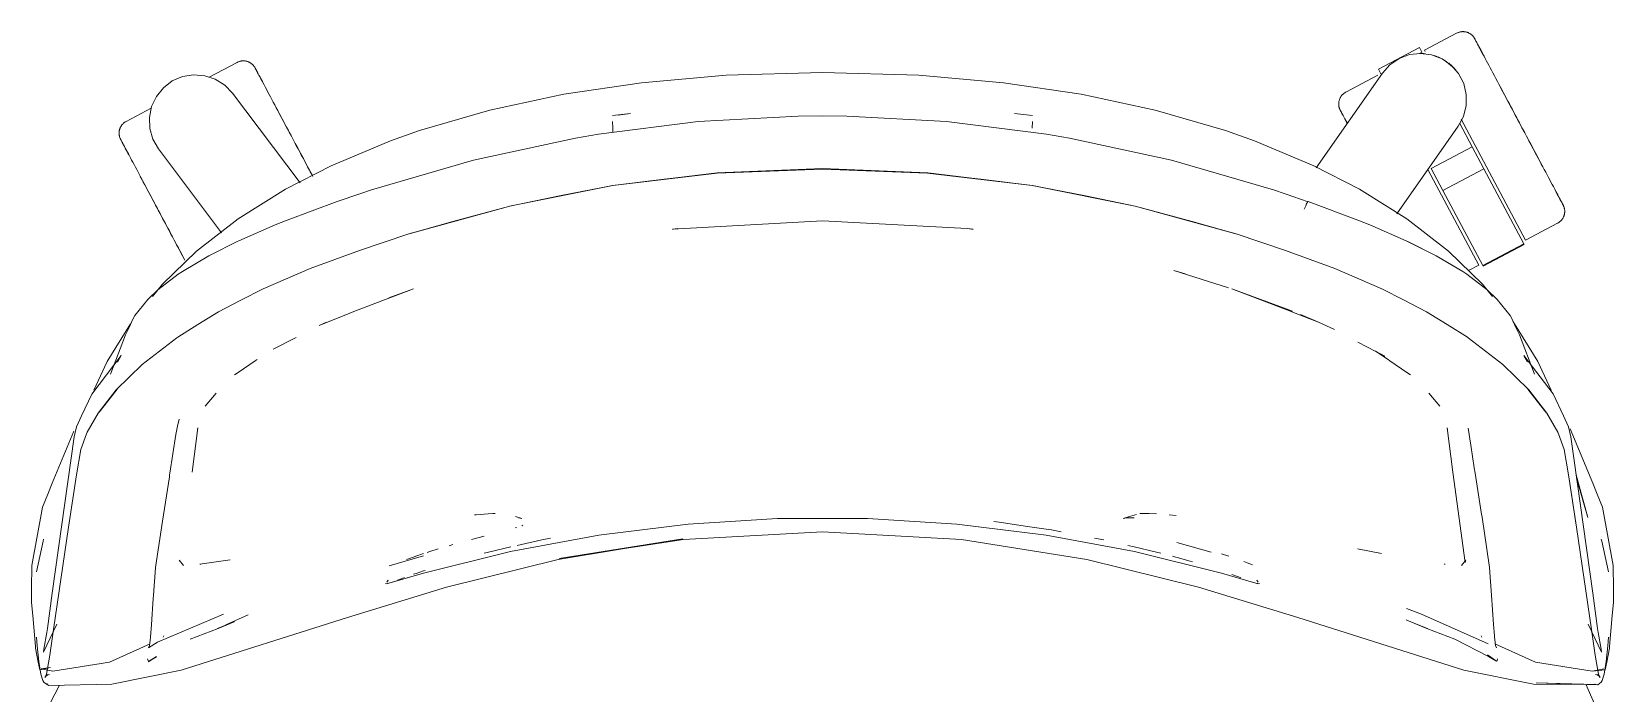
# Model space of a CAD drawing. Header units: millimetres. Extents: x 79795 to 317870, y -36033 to 97293.
# Drawn here: x 163450.9 to 163928.7, y 18156.9 to 18356.8 of the extents above; entities that cross this region are included whole.
import ezdxf

# ---------------------------------------------------------------- set-up
doc = ezdxf.new("R2010")
doc.units = ezdxf.units.MM
doc.header["$MEASUREMENT"] = 0
doc.layers.add('G-IMPT', color=8, linetype='CONTINUOUS', lineweight=9)
doc.layers.add('I-FURN', color=8, linetype='CONTINUOUS', lineweight=9)

msp = doc.modelspace()

# ---------------------------------------------------------------- linework, layer by layer
at = {"layer": 'G-IMPT'}
for p, q in [((163635.09, 18341.41), (163611.67, 18337.92)), ((163660.66, 18343.67), (163635.09, 18341.41)), ((163689.8, 18344.52), (163660.66, 18343.67)), ((163718.94, 18343.67), (163689.8, 18344.52)), ((163744.51, 18341.41), (163718.94, 18343.67)), ((163767.93, 18337.92), (163744.51, 18341.41)), ((163589.3, 18333.1), (163611.67, 18337.92)), ((163790.29, 18333.1), (163767.93, 18337.92)), ((163568.06, 18326.93), (163589.3, 18333.1)), ((163626.38, 18331.5), (163631.8, 18332.16)), ((163628.03, 18331.59), (163631.8, 18332.16)), ((163682.49, 18331.28), (163689.8, 18331.38)), ((163697.11, 18331.28), (163689.8, 18331.38)), ((163753.21, 18331.5), (163747.8, 18332.16)), ((163811.54, 18326.93), (163790.29, 18333.1)), ((163559.33, 18323.85), (163568.06, 18326.93)), ((163652.28, 18329.67), (163622.11, 18325.86)), ((163626.35, 18329.74), (163626.43, 18327.65)), ((163626.35, 18329.74), (163626.35, 18329.63)), ((163626.47, 18326.41), (163626.43, 18327.65)), ((163682.49, 18331.28), (163652.28, 18329.67)), ((163697.11, 18331.28), (163727.31, 18329.67)), ((163727.31, 18329.67), (163757.48, 18325.86)), ((163753.17, 18327.65), (163753.24, 18329.74)), ((163753.24, 18329.74), (163753.24, 18329.63)), ((163811.54, 18326.93), (163820.27, 18323.85)), ((163559.33, 18323.85), (163541.35, 18316.34)), ((163615.19, 18324.67), (163584.4, 18318.01)), ((163622.11, 18325.86), (163615.19, 18324.67)), ((163757.48, 18325.86), (163764.4, 18324.67)), ((163795.19, 18318.01), (163764.4, 18324.67)), ((163820.27, 18323.85), (163838.24, 18316.34)), ((163553.57, 18309.06), (163584.4, 18318.01)), ((163795.19, 18318.01), (163826.02, 18309.06)), ((163541.35, 18316.34), (163527.58, 18309.25)), ((163657.98, 18314.15), (163626.39, 18310.32)), ((163658.02, 18314.11), (163626.47, 18310.32)), ((163641.94, 18312.27), (163626.47, 18310.32)), ((163641.94, 18312.27), (163658.02, 18314.11)), ((163689.8, 18315.48), (163657.98, 18314.15)), ((163658.02, 18314.11), (163689.8, 18315.25)), ((163658.02, 18314.11), (163672.91, 18314.78)), ((163672.91, 18314.78), (163689.8, 18315.25)), ((163721.61, 18314.15), (163689.8, 18315.48)), ((163706.68, 18314.78), (163689.8, 18315.25)), ((163721.57, 18314.11), (163689.8, 18315.25)), ((163706.68, 18314.78), (163721.57, 18314.11)), ((163721.57, 18314.11), (163753.13, 18310.32)), ((163721.57, 18314.11), (163737.65, 18312.27)), ((163721.61, 18314.15), (163753.21, 18310.32)), ((163753.13, 18310.32), (163737.65, 18312.27)), ((163852.02, 18309.25), (163838.24, 18316.34)), ((163527.58, 18309.25), (163513.28, 18300.27)), ((163543.15, 18305.53), (163549.97, 18307.87)), ((163553.57, 18309.06), (163549.97, 18307.87)), ((163626.47, 18310.32), (163595.22, 18304.11)), ((163595.22, 18304.11), (163626.39, 18310.32)), ((163626.47, 18310.32), (163610.36, 18307.22)), ((163784.26, 18304.15), (163753.13, 18310.32)), ((163753.13, 18310.32), (163769.23, 18307.22)), ((163784.26, 18304.15), (163753.21, 18310.32)), ((163826.02, 18309.06), (163829.63, 18307.87)), ((163836.56, 18305.46), (163829.63, 18307.87)), ((163866.31, 18300.27), (163852.02, 18309.25)), ((163543.15, 18305.53), (163528.07, 18299.93)), ((163595.34, 18304.15), (163564.84, 18295.76)), ((163595.34, 18304.15), (163564.93, 18295.72)), ((163578.09, 18299.49), (163595.34, 18304.15)), ((163595.34, 18304.15), (163610.36, 18307.22)), ((163784.26, 18304.15), (163769.23, 18307.22)), ((163801.5, 18299.49), (163784.26, 18304.15)), ((163784.26, 18304.15), (163814.75, 18295.76)), ((163784.26, 18304.15), (163814.67, 18295.72)), ((163835.78, 18304.23), (163835.35, 18303.18)), ((163835.35, 18303.18), (163835.58, 18303.77)), ((163835.78, 18304.23), (163835.58, 18303.77)), ((163835.78, 18304.23), (163836.16, 18305.06)), ((163835.78, 18304.23), (163836.05, 18304.88)), ((163836.05, 18304.88), (163836.16, 18305.06)), ((163836.43, 18305.46), (163836.16, 18305.06)), ((163836.16, 18305.06), (163836.38, 18305.45)), ((163836.43, 18305.46), (163836.38, 18305.45)), ((163836.56, 18305.5), (163836.43, 18305.46)), ((163836.43, 18305.46), (163836.56, 18305.46)), ((163851.52, 18299.93), (163836.56, 18305.5)), ((163513.28, 18300.27), (163500.68, 18290.47)), ((163513.44, 18293.68), (163524.39, 18298.45)), ((163524.39, 18298.45), (163528.07, 18299.93)), ((163578.09, 18299.49), (163564.93, 18295.72)), ((163689.8, 18299.65), (163644.46, 18297.15)), ((163689.8, 18299.71), (163733.53, 18297.38)), ((163689.8, 18299.65), (163733.53, 18297.38)), ((163801.5, 18299.49), (163814.67, 18295.72)), ((163855.2, 18298.45), (163851.52, 18299.93)), ((163866.16, 18293.68), (163855.2, 18298.45)), ((163866.31, 18300.27), (163878.92, 18290.47)), ((163504.98, 18289.45), (163512.99, 18293.46)), ((163513.44, 18293.68), (163512.99, 18293.46)), ((163549.93, 18290.76), (163564.84, 18295.76)), ((163644.46, 18297.15), (163646.07, 18297.38)), ((163644.52, 18297.1), (163644.77, 18297.15)), ((163646.07, 18297.38), (163644.77, 18297.15)), ((163733.53, 18297.38), (163735.3, 18297.12)), ((163733.53, 18297.38), (163734.83, 18297.15)), ((163735.08, 18297.1), (163734.83, 18297.15)), ((163814.75, 18295.76), (163829.67, 18290.76)), ((163866.6, 18293.46), (163866.16, 18293.68)), ((163866.16, 18293.68), (163875.21, 18289.15)), ((163866.16, 18293.68), (163874.61, 18289.45)), ((163866.6, 18293.46), (163875.21, 18289.15)), ((163490.39, 18280.51), (163500.68, 18290.47)), ((163504.38, 18289.15), (163496.39, 18284.42)), ((163504.98, 18289.45), (163504.38, 18289.15)), ((163549.93, 18290.76), (163535.05, 18285.3)), ((163844.55, 18285.3), (163829.67, 18290.76)), ((163875.21, 18289.15), (163874.61, 18289.45)), ((163875.21, 18289.15), (163883.21, 18284.42)), ((163889.21, 18280.51), (163878.92, 18290.47)), ((163495.1, 18283.55), (163496.39, 18284.42)), ((163535.05, 18285.3), (163520.82, 18279.12)), ((163795.94, 18284.7), (163799.38, 18283.62)), ((163795.94, 18284.7), (163812.43, 18279.44)), ((163844.55, 18285.3), (163858.78, 18279.12)), ((163884.5, 18283.55), (163883.21, 18284.42)), ((163485.94, 18275.94), (163488.97, 18278.84)), ((163490.39, 18280.51), (163487.39, 18276.83)), ((163488.97, 18278.84), (163495.1, 18283.55)), ((163514.09, 18275.73), (163520.82, 18279.12)), ((163566.18, 18279.17), (163548.73, 18272.45)), ((163566.18, 18279.17), (163558.75, 18276.44)), ((163813.42, 18279.17), (163831.82, 18272.35)), ((163813.42, 18279.17), (163830.86, 18272.45)), ((163865.5, 18275.73), (163858.78, 18279.12)), ((163890.63, 18278.84), (163884.5, 18283.55)), ((163892.21, 18276.83), (163889.21, 18280.51)), ((163890.63, 18278.84), (163893.65, 18275.94)), ((163482.08, 18271.08), (163485.94, 18275.94)), ((163514.09, 18275.73), (163507.3, 18272.16)), ((163865.5, 18275.73), (163872.29, 18272.16)), ((163897.52, 18271.08), (163893.65, 18275.94)), ((163481.46, 18269.94), (163480.29, 18267.5)), ((163482.08, 18271.08), (163481.46, 18269.94)), ((163501.07, 18268.4), (163507.3, 18272.16)), ((163547.01, 18271.79), (163537.68, 18268.07)), ((163548.73, 18272.45), (163547.01, 18271.79)), ((163830.86, 18272.45), (163832.59, 18271.79)), ((163839.67, 18269.07), (163832.59, 18271.79)), ((163839.67, 18269.07), (163834.23, 18271.37)), ((163878.52, 18268.4), (163872.29, 18272.16)), ((163898.13, 18269.94), (163897.52, 18271.08)), ((163898.13, 18269.94), (163899.31, 18267.5)), ((163898.82, 18268.59), (163898.32, 18269.35)), ((163473.65, 18257.14), (163480.77, 18268.59)), ((163474.71, 18253.37), (163479.22, 18265.28)), ((163480.29, 18267.5), (163479.22, 18265.28)), ((163494.98, 18264.51), (163494.72, 18264.34)), ((163501.07, 18268.4), (163494.98, 18264.51)), ((163537.68, 18268.07), (163539.92, 18269.07)), ((163844.52, 18266.87), (163839.67, 18269.07)), ((163878.52, 18268.4), (163884.62, 18264.51)), ((163884.88, 18264.34), (163884.62, 18264.51)), ((163898.82, 18268.59), (163905.95, 18257.14)), ((163899.31, 18267.5), (163900.38, 18265.28)), ((163904.89, 18253.37), (163900.38, 18265.28)), ((163484.28, 18256.32), (163494.72, 18264.34)), ((163523.84, 18260.89), (163530.82, 18264.44)), ((163851.56, 18263), (163859.67, 18258.81)), ((163856.89, 18260.31), (163860.65, 18257.76)), ((163856.89, 18260.31), (163859.67, 18258.81)), ((163895.31, 18256.32), (163884.88, 18264.34)), ((163477.94, 18259.03), (163469, 18247.32)), ((163469.67, 18248.51), (163473.65, 18257.14)), ((163484.28, 18256.32), (163476.38, 18248.59)), ((163477.94, 18259.03), (163476.78, 18256.99)), ((163513.24, 18253.87), (163518.37, 18257.36)), ((163518.37, 18257.36), (163518.95, 18257.76)), ((163860.65, 18257.76), (163861.23, 18257.36)), ((163861.23, 18257.36), (163866.36, 18253.87)), ((163903.21, 18248.59), (163895.31, 18256.32)), ((163901.66, 18259.03), (163910.57, 18247.37)), ((163901.66, 18259.03), (163902.77, 18257.08)), ((163905.95, 18257.14), (163909.93, 18248.51)), ((163513.24, 18253.87), (163512.13, 18253.12)), ((163866.36, 18253.87), (163867.46, 18253.12)), ((163465.96, 18240.8), (163469, 18247.32)), ((163470.96, 18241.62), (163476.38, 18248.59)), ((163476.69, 18248.8), (163471.29, 18241.85)), ((163476.69, 18248.8), (163473.88, 18245.22)), ((163506.6, 18247.59), (163503.27, 18243.69)), ((163872.99, 18247.59), (163876.33, 18243.69)), ((163908.31, 18241.85), (163902.91, 18248.8)), ((163902.91, 18248.8), (163905.72, 18245.22)), ((163903.21, 18248.59), (163908.63, 18241.62)), ((163910.57, 18247.37), (163913.64, 18240.8)), ((163465.96, 18240.8), (163464.39, 18237.43)), ((163470.96, 18241.62), (163467.68, 18235.79)), ((163471.29, 18241.85), (163473.88, 18245.22)), ((163908.31, 18241.85), (163905.72, 18245.22)), ((163908.63, 18241.62), (163911.92, 18235.79)), ((163913.64, 18240.8), (163915.2, 18237.43)), ((163463.59, 18236.1), (163457.11, 18220.43)), ((163463.75, 18234.44), (163464.39, 18237.43)), ((163467.68, 18235.79), (163467.46, 18235.37)), ((163494.94, 18237.62), (163494.52, 18235.63)), ((163495.4, 18239.78), (163494.94, 18237.62)), ((163499.32, 18223.74), (163501.1, 18237.1)), ((163501.1, 18237.1), (163500.96, 18236.63)), ((163880.27, 18223.74), (163878.49, 18237.1)), ((163878.49, 18237.1), (163878.64, 18236.63)), ((163885.63, 18231.93), (163884.88, 18237)), ((163912.13, 18235.37), (163911.92, 18235.79)), ((163915.85, 18234.44), (163915.2, 18237.43)), ((163915.69, 18236.88), (163922.49, 18220.43)), ((163457.07, 18187.23), (163463.75, 18234.44)), ((163465.71, 18230.57), (163467.46, 18235.37)), ((163492.64, 18223.44), (163494.45, 18235.17)), ((163494.45, 18235.17), (163494.52, 18235.63)), ((163885.63, 18231.93), (163886.69, 18225.09)), ((163912.13, 18235.37), (163913.89, 18230.57)), ((163922.52, 18187.23), (163915.85, 18234.44)), ((163465.71, 18230.57), (163464.41, 18222.9)), ((163913.89, 18230.57), (163915.19, 18222.9)), ((163462.02, 18207.14), (163464.41, 18222.9)), ((163490.36, 18208.97), (163492.47, 18222.32)), ((163492.47, 18222.32), (163492.55, 18222.83)), ((163492.64, 18223.44), (163492.55, 18222.83)), ((163880.27, 18223.74), (163884.01, 18196.41)), ((163886.69, 18225.09), (163886.95, 18223.43)), ((163888.82, 18211.66), (163886.95, 18223.43)), ((163917.48, 18207.74), (163915.19, 18222.9)), ((163917.48, 18207.74), (163915.25, 18222.33)), ((163917.58, 18207.14), (163915.25, 18222.33)), ((163920.98, 18210.02), (163917.47, 18222.97)), ((163920.98, 18210.02), (163917.62, 18221.91)), ((163454.13, 18213.2), (163455.72, 18217.06)), ((163457.11, 18220.43), (163455.72, 18217.06)), ((163922.49, 18220.43), (163923.88, 18217.06)), ((163925.47, 18213.2), (163923.88, 18217.06)), ((163450.89, 18195.51), (163454.13, 18213.2)), ((163928.71, 18195.51), (163925.47, 18213.2)), ((163457.46, 18176.26), (163462.02, 18207.14)), ((163490.36, 18208.97), (163488.32, 18194.9)), ((163585.12, 18210.87), (163584.63, 18210.83)), ((163588.82, 18211.14), (163585.12, 18210.87)), ((163588.82, 18211.14), (163590.19, 18211.24)), ((163590.89, 18211.25), (163590.19, 18211.24)), ((163598.99, 18209.71), (163597.04, 18210.4)), ((163598.99, 18209.71), (163597.94, 18209.93)), ((163599.22, 18207.75), (163598.99, 18207.56)), ((163622.25, 18204.76), (163649.17, 18208.05)), ((163676.24, 18209.71), (163649.17, 18208.05)), ((163703.36, 18209.71), (163676.24, 18209.71)), ((163703.36, 18209.71), (163730.43, 18208.05)), ((163757.35, 18204.76), (163730.43, 18208.05)), ((163743.2, 18208.67), (163741.54, 18208.86)), ((163751.72, 18207.38), (163743.2, 18208.67)), ((163751.72, 18207.38), (163757.34, 18206.53)), ((163780.61, 18209.71), (163782.56, 18210.4)), ((163781.66, 18209.93), (163780.61, 18209.71)), ((163781.66, 18209.93), (163783.96, 18209.96)), ((163782.56, 18210.4), (163784.71, 18211)), ((163783.82, 18209.97), (163783.96, 18209.96)), ((163785.67, 18211.25), (163790.72, 18211.16)), ((163785.67, 18211.25), (163788.45, 18211.24)), ((163790.72, 18211.16), (163788.45, 18211.24)), ((163794.52, 18210.85), (163796.61, 18210.63)), ((163889.06, 18210.11), (163888.82, 18211.66)), ((163891.27, 18194.9), (163889.06, 18210.11)), ((163917.58, 18207.14), (163922.13, 18176.26)), ((163452.3, 18193.64), (163454.34, 18202.95)), ((163454.34, 18202.95), (163454.49, 18203.52)), ((163583.76, 18203.45), (163587.62, 18204.44)), ((163583.76, 18203.45), (163585.29, 18203.84)), ((163595.58, 18199.82), (163622.25, 18204.76)), ((163597.39, 18207.04), (163596.97, 18206.91)), ((163604.99, 18203.3), (163597.57, 18201.6)), ((163607.62, 18203.78), (163604.99, 18203.3)), ((163609.9, 18197.36), (163647.64, 18203.62)), ((163647.64, 18203.62), (163610.27, 18197.62)), ((163647.81, 18203.36), (163610.27, 18197.62)), ((163647.81, 18203.36), (163689.8, 18205.72)), ((163731.78, 18203.36), (163689.8, 18205.72)), ((163769.7, 18197.36), (163731.78, 18203.36)), ((163757.34, 18206.53), (163758.97, 18206.28)), ((163784.02, 18199.82), (163757.35, 18204.76)), ((163761.88, 18205.73), (163758.97, 18206.28)), ((163771.98, 18203.8), (163774.79, 18203.26)), ((163807.23, 18199.56), (163796.84, 18202.47)), ((163925.25, 18202.95), (163925.1, 18203.52)), ((163927.3, 18193.64), (163925.25, 18202.95)), ((163569.27, 18198.47), (163558.84, 18195.44)), ((163564.09, 18197.35), (163566.25, 18198.11)), ((163566.97, 18198.36), (163566.25, 18198.11)), ((163566.97, 18198.36), (163569.27, 18199.13)), ((163595.58, 18199.82), (163569.26, 18193.28)), ((163570.4, 18199.51), (163571.18, 18199.76)), ((163571.18, 18199.76), (163573.68, 18200.55)), ((163576.97, 18201.54), (163578.09, 18201.87)), ((163588.84, 18199.59), (163587.56, 18199.25)), ((163595.6, 18201.14), (163588.84, 18199.59)), ((163782.03, 18201.6), (163784, 18201.15)), ((163790.75, 18199.59), (163784, 18201.15)), ((163784.02, 18199.82), (163810.34, 18193.28)), ((163790.75, 18199.59), (163792.05, 18199.26)), ((163795.77, 18198.29), (163795.59, 18198.34)), ((163796.91, 18197.97), (163795.77, 18198.29)), ((163796.91, 18197.97), (163800.91, 18196.86)), ((163810.32, 18199.12), (163812.54, 18198.39)), ((163851.47, 18200.59), (163858.72, 18199.17)), ((163450.89, 18195.51), (163450.86, 18188.54)), ((163488.31, 18194.82), (163487.7, 18186.57)), ((163488.31, 18194.82), (163488.32, 18194.9)), ((163496.7, 18195.55), (163495.42, 18197.19)), ((163501.65, 18195.91), (163510.81, 18197.31)), ((163501.65, 18195.91), (163502, 18195.95)), ((163569.26, 18193.28), (163558.04, 18190.01)), ((163569.26, 18193.28), (163558.44, 18190.16)), ((163569.26, 18193.28), (163558.73, 18190.22)), ((163566.24, 18192.88), (163567.04, 18193.17)), ((163569.26, 18193.91), (163567.04, 18193.17)), ((163569.26, 18193.91), (163569.72, 18194.06)), ((163576.21, 18189.05), (163609.9, 18197.36)), ((163769.7, 18197.36), (163803.38, 18189.05)), ((163800.91, 18196.86), (163801.6, 18196.65)), ((163810.34, 18193.28), (163820.76, 18190.2)), ((163815.53, 18192.12), (163813.43, 18192.86)), ((163818.09, 18196.4), (163817.08, 18196.78)), ((163818.09, 18196.4), (163819.75, 18195.79)), ((163877.94, 18195.91), (163877.6, 18195.95)), ((163882.89, 18195.55), (163884.14, 18197.12)), ((163884.01, 18196.41), (163884.06, 18196.67)), ((163884.1, 18196.91), (163884.06, 18196.67)), ((163891.27, 18194.9), (163891.28, 18194.82)), ((163891.28, 18194.82), (163891.9, 18186.57)), ((163928.71, 18195.51), (163928.73, 18188.54)), ((163450.86, 18188.54), (163450.86, 18184.37)), ((163576.21, 18189.05), (163546.24, 18179.87)), ((163558.04, 18190.01), (163557.8, 18190.14)), ((163558.58, 18191.1), (163558.19, 18190.49)), ((163558.58, 18191.1), (163558.43, 18190.89)), ((163558.73, 18190.22), (163558.44, 18190.16)), ((163562.51, 18191.55), (163561.44, 18191.15)), ((163563.48, 18191.9), (163562.51, 18191.55)), ((163833.36, 18179.87), (163803.38, 18189.05)), ((163815.53, 18192.12), (163816.19, 18191.87)), ((163821.03, 18190.14), (163820.76, 18190.2)), ((163821.02, 18191.1), (163821.16, 18190.89)), ((163821.02, 18191.1), (163821.4, 18190.49)), ((163821.33, 18190.06), (163821.03, 18190.14)), ((163821.56, 18190.01), (163821.33, 18190.06)), ((163821.79, 18190.09), (163821.56, 18190.01)), ((163928.74, 18184.37), (163928.73, 18188.54)), ((163451.2, 18180.41), (163450.86, 18184.37)), ((163457.07, 18187.23), (163455.63, 18176.56)), ((163487.62, 18185.59), (163487.06, 18177.73)), ((163487.7, 18186.57), (163487.62, 18185.59)), ((163892.54, 18177.73), (163891.9, 18186.57)), ((163922.52, 18187.23), (163923.96, 18176.56)), ((163928.39, 18180.41), (163928.74, 18184.37)), ((163452.01, 18171.09), (163451.2, 18180.41)), ((163488.84, 18172.42), (163508.82, 18180.85)), ((163546.24, 18179.87), (163496, 18163.88)), ((163506.98, 18176.55), (163512.1, 18178.58)), ((163512.08, 18178.57), (163506.98, 18176.55)), ((163507.18, 18176.56), (163512.08, 18178.57)), ((163509.56, 18177.58), (163516.27, 18180.62)), ((163833.36, 18179.87), (163883.6, 18163.88)), ((163867.51, 18178.57), (163866.1, 18179.13)), ((163866.19, 18182.6), (163870.78, 18180.85)), ((163872.41, 18176.56), (163867.51, 18178.57)), ((163867.51, 18178.57), (163872.62, 18176.55)), ((163870.78, 18180.85), (163890.93, 18171.93)), ((163928.39, 18180.41), (163927.59, 18171.09)), ((163452.52, 18171.26), (163452.31, 18173.85)), ((163454.44, 18169.38), (163458.43, 18177.78)), ((163455.42, 18175.27), (163454.58, 18170.24)), ((163455.42, 18175.27), (163455.63, 18176.56)), ((163456.35, 18168.41), (163457.46, 18176.26)), ((163486.76, 18173.77), (163486.46, 18171.39)), ((163486.76, 18173.77), (163486.77, 18173.85)), ((163487.06, 18177.73), (163486.77, 18173.85)), ((163490.56, 18173.87), (163490.83, 18174.31)), ((163507.18, 18176.56), (163498.71, 18173.3)), ((163872.62, 18176.55), (163869.08, 18177.95)), ((163880.88, 18173.3), (163872.41, 18176.56)), ((163888.77, 18174.31), (163889.04, 18173.87)), ((163892.54, 18177.73), (163892.79, 18174.32)), ((163892.83, 18173.95), (163892.79, 18174.32)), ((163892.83, 18173.95), (163893.11, 18171.49)), ((163921.15, 18177.81), (163925.15, 18169.38)), ((163922.13, 18176.26), (163923.25, 18168.41)), ((163924.18, 18175.27), (163923.96, 18176.56)), ((163925.01, 18170.24), (163924.18, 18175.27)), ((163927.07, 18171.26), (163927.28, 18173.85)), ((163452.01, 18171.09), (163452.05, 18170.62)), ((163452.05, 18170.62), (163452.86, 18166.37)), ((163453.04, 18166.57), (163452.52, 18171.26)), ((163454.44, 18169.38), (163454.58, 18170.24)), ((163474.34, 18166.31), (163486.69, 18171.92)), ((163486.17, 18170.66), (163488.84, 18172.42)), ((163486.46, 18171.38), (163486.17, 18170.66)), ((163486.46, 18171.38), (163486.46, 18171.39)), ((163880.88, 18173.3), (163890.99, 18168.02)), ((163905.26, 18166.31), (163892.96, 18171.9)), ((163893.11, 18171.49), (163893.14, 18171.42)), ((163893.41, 18170.65), (163893.14, 18171.42)), ((163925.15, 18169.38), (163925.01, 18170.24)), ((163927.07, 18171.26), (163926.55, 18166.57)), ((163926.74, 18166.37), (163927.55, 18170.62)), ((163927.59, 18171.09), (163927.55, 18170.62)), ((163452.86, 18166.37), (163453.3, 18164.04)), ((163453.12, 18165.96), (163453.04, 18166.57)), ((163453.12, 18165.96), (163453.65, 18162.68)), ((163456.58, 18164.77), (163453.3, 18164.04)), ((163456.58, 18164.77), (163453.71, 18164.28)), ((163453.71, 18164.28), (163457.29, 18163.59)), ((163455.24, 18162.14), (163456.35, 18168.41)), ((163474.34, 18166.31), (163457.29, 18163.59)), ((163485.87, 18167.39), (163486.15, 18166.51)), ((163488.63, 18168.04), (163486.15, 18166.51)), ((163486.15, 18166.51), (163488.62, 18168)), ((163486.17, 18166.45), (163486.15, 18166.51)), ((163486.17, 18166.45), (163488.63, 18168.04)), ((163893.45, 18166.67), (163890.74, 18168.51)), ((163893.45, 18166.67), (163890.99, 18168.02)), ((163893.45, 18166.67), (163893.28, 18166.64)), ((163893.58, 18166.7), (163893.45, 18166.67)), ((163893.72, 18167.39), (163893.58, 18166.7)), ((163905.26, 18166.31), (163922.3, 18163.59)), ((163925.88, 18164.28), (163922.3, 18163.59)), ((163925.88, 18164.28), (163922.34, 18163.66)), ((163924.35, 18162.14), (163923.25, 18168.41)), ((163926.48, 18165.96), (163925.94, 18162.68)), ((163926.74, 18166.37), (163926.29, 18164.04)), ((163926.48, 18165.96), (163926.55, 18166.57)), ((163454.2, 18160.81), (163453.65, 18162.68)), ((163454.2, 18160.81), (163454.52, 18160.28)), ((163454.52, 18160.28), (163455.02, 18159.9)), ((163455.41, 18162.76), (163454.85, 18161.67)), ((163455.25, 18162.17), (163454.85, 18161.67)), ((163456.06, 18159.3), (163455.02, 18159.9)), ((163455.64, 18159.77), (163455.02, 18159.9)), ((163455.02, 18159.9), (163455.09, 18159.88)), ((163455.64, 18159.77), (163455.09, 18159.88)), ((163459.24, 18159.36), (163455.1, 18151.46)), ((163455.41, 18162.76), (163455.24, 18162.14)), ((163455.25, 18162.17), (163455.79, 18162.49)), ((163456.29, 18162.57), (163455.79, 18162.49)), ((163475.04, 18159.68), (163456.06, 18159.3)), ((163475.04, 18159.68), (163496, 18163.88)), ((163883.6, 18163.88), (163904.56, 18159.68)), ((163904.56, 18159.68), (163923.42, 18159.64)), ((163905.44, 18160.12), (163923.89, 18159.54)), ((163905.44, 18160.12), (163923.42, 18159.64)), ((163924.02, 18151.48), (163920.45, 18159.65)), ((163922.34, 18163.66), (163926.29, 18164.04)), ((163924, 18159.51), (163923.14, 18159.7)), ((163923.14, 18159.7), (163923.25, 18159.67)), ((163923.42, 18159.64), (163923.25, 18159.67)), ((163923.81, 18162.49), (163923.31, 18162.57)), ((163923.89, 18159.54), (163923.42, 18159.64)), ((163923.81, 18162.49), (163924.35, 18162.17)), ((163924, 18159.51), (163924.58, 18159.9)), ((163924.19, 18162.76), (163924.74, 18161.67)), ((163924.19, 18162.76), (163924.35, 18162.14)), ((163924.35, 18162.17), (163924.74, 18161.67)), ((163925.07, 18160.28), (163924.58, 18159.9)), ((163925.07, 18160.28), (163925.39, 18160.81)), ((163925.94, 18162.68), (163925.39, 18160.81))]:
    msp.add_line(p, q, dxfattribs=at)
at = {"layer": 'I-FURN'}
for p, q in [((163881.39, 18356.37), (163871.7, 18351.22)), ((163881.39, 18356.37), (163881.53, 18356.45)), ((163881.53, 18356.45), (163881.68, 18356.51)), ((163881.68, 18356.51), (163881.83, 18356.57)), ((163881.83, 18356.57), (163881.98, 18356.63)), ((163881.98, 18356.63), (163882.13, 18356.68)), ((163882.13, 18356.68), (163882.29, 18356.72)), ((163882.29, 18356.72), (163882.45, 18356.76)), ((163882.45, 18356.76), (163882.6, 18356.79)), ((163882.6, 18356.79), (163882.76, 18356.81)), ((163882.76, 18356.81), (163882.92, 18356.83)), ((163882.92, 18356.83), (163883.09, 18356.84)), ((163883.09, 18356.84), (163883.25, 18356.84)), ((163883.25, 18356.84), (163883.41, 18356.84)), ((163883.41, 18356.84), (163883.57, 18356.83)), ((163883.57, 18356.83), (163883.73, 18356.82)), ((163883.73, 18356.82), (163883.89, 18356.8)), ((163883.89, 18356.8), (163884.05, 18356.77)), ((163884.05, 18356.77), (163884.21, 18356.74)), ((163884.21, 18356.74), (163884.36, 18356.7)), ((163884.36, 18356.7), (163884.52, 18356.65)), ((163884.52, 18356.65), (163884.67, 18356.6)), ((163884.67, 18356.6), (163884.82, 18356.54)), ((163884.82, 18356.54), (163884.97, 18356.48)), ((163884.97, 18356.48), (163885.11, 18356.41)), ((163885.11, 18356.41), (163885.25, 18356.33)), ((163885.25, 18356.33), (163885.39, 18356.25)), ((163885.39, 18356.25), (163885.53, 18356.16)), ((163885.53, 18356.16), (163885.66, 18356.07)), ((163885.66, 18356.07), (163885.79, 18355.97)), ((163885.79, 18355.97), (163885.91, 18355.87)), ((163885.91, 18355.87), (163886.03, 18355.76)), ((163886.03, 18355.76), (163886.15, 18355.65)), ((163886.15, 18355.65), (163886.26, 18355.53)), ((163886.26, 18355.53), (163886.37, 18355.41)), ((163886.37, 18355.41), (163886.47, 18355.28)), ((163886.47, 18355.28), (163886.56, 18355.15)), ((163870.14, 18352.03), (163857.78, 18345.46)), ((163870.13, 18350.24), (163870.88, 18350.64)), ((163870.14, 18352.03), (163870.88, 18350.64)), ((163870.88, 18350.64), (163870.84, 18350.73)), ((163871.9, 18350.85), (163871.7, 18351.22)), ((163886.56, 18355.15), (163886.65, 18355.02)), ((163886.65, 18355.02), (163886.74, 18354.88)), ((163886.74, 18354.88), (163886.82, 18354.74)), ((163886.82, 18354.74), (163886.84, 18354.71)), ((163886.84, 18354.71), (163886.85, 18354.69)), ((163886.84, 18354.7), (163886.84, 18354.71)), ((163886.87, 18354.66), (163886.84, 18354.7)), ((163886.85, 18354.69), (163886.88, 18354.63)), ((163886.91, 18354.58), (163886.87, 18354.66)), ((163886.88, 18354.63), (163886.94, 18354.53)), ((163886.97, 18354.45), (163886.91, 18354.58)), ((163886.94, 18354.53), (163887.01, 18354.39)), ((163887.06, 18354.29), (163886.97, 18354.45)), ((163887.01, 18354.39), (163887.11, 18354.21)), ((163887.17, 18354.09), (163887.06, 18354.29)), ((163887.11, 18354.21), (163887.22, 18353.99)), ((163887.29, 18353.85), (163887.17, 18354.09)), ((163887.22, 18353.99), (163887.36, 18353.73)), ((163887.44, 18353.57), (163887.29, 18353.85)), ((163887.36, 18353.73), (163887.52, 18353.43)), ((163887.61, 18353.25), (163887.44, 18353.57)), ((163887.52, 18353.43), (163887.7, 18353.1)), ((163887.8, 18352.9), (163887.61, 18353.25)), ((163887.7, 18353.1), (163887.9, 18352.72)), ((163888.01, 18352.51), (163887.8, 18352.9)), ((163887.9, 18352.72), (163888.11, 18352.31)), ((163888.24, 18352.08), (163888.01, 18352.51)), ((163888.11, 18352.31), (163888.35, 18351.87)), ((163888.49, 18351.61), (163888.24, 18352.08)), ((163888.35, 18351.87), (163888.61, 18351.38)), ((163888.75, 18351.11), (163888.49, 18351.61)), ((163888.61, 18351.38), (163888.88, 18350.87)), ((163889.04, 18350.57), (163888.75, 18351.11)), ((163888.88, 18350.87), (163889.17, 18350.32)), ((163889.34, 18350), (163889.04, 18350.57)), ((163512.92, 18347.55), (163504.51, 18343.08)), ((163512.92, 18347.55), (163513.06, 18347.63)), ((163513.06, 18347.63), (163513.21, 18347.69)), ((163513.21, 18347.69), (163513.36, 18347.75)), ((163513.36, 18347.75), (163513.51, 18347.81)), ((163513.51, 18347.81), (163513.66, 18347.86)), ((163513.66, 18347.86), (163513.82, 18347.9)), ((163513.82, 18347.9), (163513.97, 18347.94)), ((163513.97, 18347.94), (163514.13, 18347.97)), ((163514.13, 18347.97), (163514.29, 18347.99)), ((163514.29, 18347.99), (163514.45, 18348.01)), ((163514.45, 18348.01), (163514.61, 18348.02)), ((163514.61, 18348.02), (163514.77, 18348.02)), ((163514.77, 18348.02), (163514.94, 18348.02)), ((163514.94, 18348.02), (163515.1, 18348.01)), ((163515.1, 18348.01), (163515.26, 18348)), ((163515.26, 18348), (163515.42, 18347.98)), ((163515.42, 18347.98), (163515.58, 18347.95)), ((163515.58, 18347.95), (163515.73, 18347.92)), ((163515.73, 18347.92), (163515.89, 18347.88)), ((163515.89, 18347.88), (163516.04, 18347.83)), ((163516.04, 18347.83), (163516.2, 18347.78)), ((163516.2, 18347.78), (163516.35, 18347.72)), ((163516.35, 18347.72), (163516.49, 18347.66)), ((163516.49, 18347.66), (163516.64, 18347.59)), ((163516.64, 18347.59), (163516.78, 18347.51)), ((163516.78, 18347.51), (163516.92, 18347.43)), ((163516.92, 18347.43), (163517.06, 18347.34)), ((163517.06, 18347.34), (163517.19, 18347.25)), ((163517.19, 18347.25), (163517.32, 18347.15)), ((163517.32, 18347.15), (163517.44, 18347.05)), ((163517.44, 18347.05), (163517.56, 18346.94)), ((163517.56, 18346.94), (163517.68, 18346.83)), ((163517.68, 18346.83), (163517.79, 18346.71)), ((163517.79, 18346.71), (163517.89, 18346.59)), ((163517.89, 18346.59), (163517.99, 18346.46)), ((163517.99, 18346.46), (163518.09, 18346.33)), ((163518.09, 18346.33), (163518.18, 18346.2)), ((163518.18, 18346.2), (163518.27, 18346.07)), ((163518.27, 18346.07), (163518.35, 18345.93)), ((163518.35, 18345.93), (163518.37, 18345.89)), ((163518.37, 18345.89), (163518.38, 18345.87)), ((163518.37, 18345.88), (163518.37, 18345.89)), ((163518.39, 18345.84), (163518.37, 18345.88)), ((163518.38, 18345.87), (163518.41, 18345.81)), ((163518.44, 18345.76), (163518.39, 18345.84)), ((163518.41, 18345.81), (163518.46, 18345.71)), ((163518.5, 18345.64), (163518.44, 18345.76)), ((163518.46, 18345.71), (163518.54, 18345.57)), ((163858.94, 18344.3), (163861.19, 18346.81)), ((163861.19, 18346.81), (163863.98, 18348.71)), ((163863.98, 18348.71), (163867.14, 18349.89)), ((163867.14, 18349.89), (163870.49, 18350.27)), ((163870.49, 18350.27), (163873.84, 18349.84)), ((163873.84, 18349.84), (163876.99, 18348.62)), ((163876.99, 18348.62), (163879.75, 18346.69)), ((163880.61, 18345.85), (163877.83, 18348.14)), ((163879.75, 18346.69), (163881.97, 18344.15)), ((163881.77, 18344.43), (163880.61, 18345.85)), ((163889.17, 18350.32), (163889.49, 18349.73)), ((163889.66, 18349.4), (163889.34, 18350)), ((163890, 18348.77), (163889.66, 18349.4)), ((163890.35, 18348.11), (163890, 18348.77)), ((163890.72, 18347.41), (163890.35, 18348.11)), ((163891.1, 18346.69), (163890.72, 18347.41)), ((163891.5, 18345.94), (163891.1, 18346.69)), ((163891.91, 18345.16), (163891.5, 18345.94)), ((163490.67, 18339.9), (163493.36, 18341.93)), ((163493.36, 18341.93), (163496.46, 18343.25)), ((163496.46, 18343.25), (163499.79, 18343.8)), ((163499.79, 18343.8), (163503.15, 18343.53)), ((163503.15, 18343.53), (163506.35, 18342.47)), ((163506.35, 18342.47), (163509.21, 18340.67)), ((163518.59, 18345.47), (163518.5, 18345.64)), ((163518.54, 18345.57), (163518.63, 18345.39)), ((163518.69, 18345.27), (163518.59, 18345.47)), ((163518.63, 18345.39), (163518.75, 18345.17)), ((163518.82, 18345.03), (163518.69, 18345.27)), ((163518.75, 18345.17), (163518.89, 18344.91)), ((163518.97, 18344.75), (163518.82, 18345.03)), ((163518.89, 18344.91), (163519.05, 18344.61)), ((163519.14, 18344.43), (163518.97, 18344.75)), ((163519.05, 18344.61), (163519.22, 18344.28)), ((163519.33, 18344.08), (163519.14, 18344.43)), ((163519.22, 18344.28), (163519.42, 18343.9)), ((163519.54, 18343.69), (163519.33, 18344.08)), ((163519.42, 18343.9), (163519.64, 18343.49)), ((163519.77, 18343.26), (163519.54, 18343.69)), ((163519.64, 18343.49), (163519.88, 18343.05)), ((163520.01, 18342.79), (163519.77, 18343.26)), ((163519.88, 18343.05), (163520.13, 18342.56)), ((163520.28, 18342.29), (163520.01, 18342.79)), ((163520.13, 18342.56), (163520.41, 18342.05)), ((163520.57, 18341.75), (163520.28, 18342.29)), ((163520.41, 18342.05), (163520.7, 18341.5)), ((163520.87, 18341.18), (163520.57, 18341.75)), ((163520.7, 18341.5), (163521.01, 18340.91)), ((163521.19, 18340.58), (163520.87, 18341.18)), ((163838.92, 18315.71), (163858.94, 18344.3)), ((163857.58, 18343.71), (163847.89, 18338.56)), ((163858.52, 18344.07), (163857.78, 18345.46)), ((163858.47, 18344.15), (163858.52, 18344.07)), ((163881.97, 18344.15), (163883.52, 18341.15)), ((163883.52, 18341.15), (163884.3, 18337.87)), ((163892.34, 18344.36), (163891.91, 18345.16)), ((163892.78, 18343.54), (163892.34, 18344.36)), ((163893.23, 18342.69), (163892.78, 18343.54)), ((163893.69, 18341.82), (163893.23, 18342.69)), ((163894.16, 18340.94), (163893.69, 18341.82)), ((163894.64, 18340.03), (163894.16, 18340.94)), ((163487.09, 18334.23), (163488.54, 18337.28)), ((163488.54, 18337.28), (163490.67, 18339.9)), ((163509.21, 18340.67), (163511.55, 18338.24)), ((163511.55, 18338.24), (163531.94, 18311.17)), ((163521.52, 18339.95), (163521.19, 18340.58)), ((163521.88, 18339.29), (163521.52, 18339.95)), ((163522.25, 18338.59), (163521.88, 18339.29)), ((163522.63, 18337.87), (163522.25, 18338.59)), ((163523.03, 18337.12), (163522.63, 18337.87)), ((163523.44, 18336.34), (163523.03, 18337.12)), ((163523.87, 18335.54), (163523.44, 18336.34)), ((163845.9, 18336.08), (163845.95, 18336.24)), ((163845.95, 18336.24), (163846, 18336.39)), ((163846, 18336.39), (163846.06, 18336.54)), ((163846.06, 18336.54), (163846.12, 18336.69)), ((163846.12, 18336.69), (163846.19, 18336.83)), ((163846.19, 18336.83), (163846.27, 18336.97)), ((163846.27, 18336.97), (163846.35, 18337.11)), ((163846.35, 18337.11), (163846.44, 18337.25)), ((163846.44, 18337.25), (163846.53, 18337.38)), ((163846.53, 18337.38), (163846.63, 18337.51)), ((163846.63, 18337.51), (163846.73, 18337.63)), ((163846.73, 18337.63), (163846.84, 18337.75)), ((163846.84, 18337.75), (163846.95, 18337.87)), ((163846.95, 18337.87), (163847.07, 18337.98)), ((163847.07, 18337.98), (163847.19, 18338.09)), ((163847.19, 18338.09), (163847.31, 18338.19)), ((163847.31, 18338.19), (163847.44, 18338.28)), ((163847.44, 18338.28), (163847.58, 18338.38)), ((163847.58, 18338.38), (163847.71, 18338.46)), ((163847.71, 18338.46), (163847.85, 18338.54)), ((163847.85, 18338.54), (163847.89, 18338.56)), ((163884.3, 18337.87), (163884.28, 18334.5)), ((163894.38, 18340.52), (163894.87, 18339.61)), ((163895.13, 18339.11), (163894.64, 18340.03)), ((163894.87, 18339.61), (163895.36, 18338.68)), ((163895.63, 18338.17), (163895.13, 18339.11)), ((163895.36, 18338.68), (163895.86, 18337.73)), ((163896.14, 18337.22), (163895.63, 18338.17)), ((163895.86, 18337.73), (163896.37, 18336.78)), ((163896.65, 18336.25), (163896.14, 18337.22)), ((163896.37, 18336.78), (163896.89, 18335.81)), ((163897.17, 18335.28), (163896.65, 18336.25)), ((163487, 18333.77), (163479.42, 18329.74)), ((163486.42, 18330.93), (163487.09, 18334.23)), ((163524.31, 18334.72), (163523.87, 18335.54)), ((163524.76, 18333.87), (163524.31, 18334.72)), ((163525.22, 18333), (163524.76, 18333.87)), ((163525.69, 18332.12), (163525.22, 18333)), ((163526.17, 18331.21), (163525.69, 18332.12)), ((163525.91, 18331.7), (163526.4, 18330.79)), ((163845.75, 18335.13), (163845.76, 18335.29)), ((163845.75, 18334.97), (163845.75, 18335.13)), ((163845.76, 18334.81), (163845.75, 18334.97)), ((163845.76, 18335.29), (163845.78, 18335.45)), ((163845.77, 18334.65), (163845.76, 18334.81)), ((163845.79, 18334.49), (163845.77, 18334.65)), ((163845.78, 18335.45), (163845.8, 18335.61)), ((163845.81, 18334.33), (163845.79, 18334.49)), ((163845.8, 18335.61), (163845.83, 18335.77)), ((163845.84, 18334.17), (163845.81, 18334.33)), ((163845.83, 18335.77), (163845.86, 18335.93)), ((163845.88, 18334.01), (163845.84, 18334.17)), ((163845.86, 18335.93), (163845.9, 18336.08)), ((163845.92, 18333.86), (163845.88, 18334.01)), ((163845.97, 18333.7), (163845.92, 18333.86)), ((163846.02, 18333.55), (163845.97, 18333.7)), ((163846.08, 18333.4), (163846.02, 18333.55)), ((163846.15, 18333.25), (163846.08, 18333.4)), ((163846.22, 18333.11), (163846.15, 18333.25)), ((163846.23, 18333.1), (163846.22, 18333.11)), ((163846.22, 18333.11), (163846.24, 18333.09)), ((163846.25, 18333.06), (163846.23, 18333.1)), ((163846.24, 18333.09), (163846.27, 18333.03)), ((163846.29, 18332.98), (163846.25, 18333.06)), ((163846.27, 18333.03), (163846.32, 18332.93)), ((163846.36, 18332.86), (163846.29, 18332.98)), ((163846.32, 18332.93), (163846.4, 18332.79)), ((163846.44, 18332.7), (163846.36, 18332.86)), ((163846.4, 18332.79), (163846.49, 18332.61)), ((163846.55, 18332.5), (163846.44, 18332.7)), ((163846.49, 18332.61), (163846.61, 18332.39)), ((163846.68, 18332.26), (163846.55, 18332.5)), ((163846.61, 18332.39), (163846.74, 18332.13)), ((163846.83, 18331.98), (163846.68, 18332.26)), ((163846.74, 18332.13), (163846.9, 18331.83)), ((163847, 18331.66), (163846.83, 18331.98)), ((163846.9, 18331.83), (163847.08, 18331.5)), ((163847.19, 18331.3), (163847, 18331.66)), ((163847.08, 18331.5), (163847.28, 18331.13)), ((163884.28, 18334.5), (163883.45, 18331.23)), ((163896.89, 18335.81), (163897.41, 18334.83)), ((163897.69, 18334.3), (163897.17, 18335.28)), ((163897.41, 18334.83), (163897.93, 18333.84)), ((163898.22, 18333.31), (163897.69, 18334.3)), ((163897.93, 18333.84), (163898.46, 18332.85)), ((163898.75, 18332.31), (163898.22, 18333.31)), ((163898.46, 18332.85), (163898.99, 18331.85)), ((163899.28, 18331.31), (163898.75, 18332.31)), ((163898.99, 18331.85), (163899.53, 18330.85)), ((163477.29, 18326.47), (163477.31, 18326.63)), ((163477.31, 18326.63), (163477.33, 18326.79)), ((163477.33, 18326.79), (163477.35, 18326.95)), ((163477.35, 18326.95), (163477.39, 18327.11)), ((163477.39, 18327.11), (163477.43, 18327.26)), ((163477.43, 18327.26), (163477.47, 18327.42)), ((163477.47, 18327.42), (163477.53, 18327.57)), ((163477.53, 18327.57), (163477.59, 18327.72)), ((163477.59, 18327.72), (163477.65, 18327.87)), ((163477.65, 18327.87), (163477.72, 18328.01)), ((163477.72, 18328.01), (163477.8, 18328.16)), ((163477.8, 18328.16), (163477.88, 18328.29)), ((163477.88, 18328.29), (163477.96, 18328.43)), ((163477.96, 18328.43), (163478.06, 18328.56)), ((163478.06, 18328.56), (163478.15, 18328.69)), ((163478.15, 18328.69), (163478.26, 18328.81)), ((163478.26, 18328.81), (163478.37, 18328.93)), ((163478.37, 18328.93), (163478.48, 18329.05)), ((163478.48, 18329.05), (163478.59, 18329.16)), ((163478.59, 18329.16), (163478.72, 18329.27)), ((163478.72, 18329.27), (163478.84, 18329.37)), ((163478.84, 18329.37), (163478.97, 18329.46)), ((163478.97, 18329.46), (163479.1, 18329.56)), ((163479.1, 18329.56), (163479.24, 18329.64)), ((163479.24, 18329.64), (163479.38, 18329.72)), ((163479.38, 18329.72), (163479.42, 18329.74)), ((163486.56, 18327.55), (163486.42, 18330.93)), ((163487.51, 18324.32), (163486.56, 18327.55)), ((163526.66, 18330.29), (163526.17, 18331.21)), ((163526.4, 18330.79), (163526.89, 18329.86)), ((163527.16, 18329.35), (163526.66, 18330.29)), ((163526.89, 18329.86), (163527.39, 18328.91)), ((163527.67, 18328.4), (163527.16, 18329.35)), ((163527.39, 18328.91), (163527.9, 18327.96)), ((163528.18, 18327.44), (163527.67, 18328.4)), ((163527.9, 18327.96), (163528.42, 18326.99)), ((163528.7, 18326.46), (163528.18, 18327.44)), ((163528.42, 18326.99), (163528.94, 18326.01)), ((163847.39, 18330.91), (163847.19, 18331.3)), ((163847.28, 18331.13), (163847.5, 18330.72)), ((163847.62, 18330.48), (163847.39, 18330.91)), ((163847.5, 18330.72), (163847.73, 18330.27)), ((163847.87, 18330.01), (163847.62, 18330.48)), ((163847.73, 18330.27), (163847.99, 18329.79)), ((163848.14, 18329.51), (163847.87, 18330.01)), ((163847.99, 18329.79), (163848.27, 18329.27)), ((163848.42, 18328.98), (163848.14, 18329.51)), ((163881.86, 18328.25), (163863.36, 18301.82)), ((163883.45, 18331.23), (163881.86, 18328.25)), ((163882.33, 18329.12), (163886.08, 18322.06)), ((163902.22, 18293.83), (163882.76, 18330.44)), ((163899.82, 18330.3), (163899.28, 18331.31)), ((163899.53, 18330.85), (163900.06, 18329.84)), ((163900.35, 18329.3), (163899.82, 18330.3)), ((163900.06, 18329.84), (163900.6, 18328.84)), ((163900.88, 18328.29), (163900.35, 18329.3)), ((163900.6, 18328.84), (163901.13, 18327.83)), ((163901.42, 18327.29), (163900.88, 18328.29)), ((163901.13, 18327.83), (163901.66, 18326.83)), ((163901.95, 18326.29), (163901.42, 18327.29)), ((163901.66, 18326.83), (163902.19, 18325.83)), ((163477.28, 18326.31), (163477.29, 18326.47)), ((163477.28, 18326.15), (163477.28, 18326.31)), ((163477.29, 18325.99), (163477.28, 18326.15)), ((163477.3, 18325.83), (163477.29, 18325.99)), ((163477.31, 18325.67), (163477.3, 18325.83)), ((163477.34, 18325.51), (163477.31, 18325.67)), ((163477.37, 18325.35), (163477.34, 18325.51)), ((163477.4, 18325.19), (163477.37, 18325.35)), ((163477.45, 18325.04), (163477.4, 18325.19)), ((163477.5, 18324.88), (163477.45, 18325.04)), ((163477.55, 18324.73), (163477.5, 18324.88)), ((163477.61, 18324.58), (163477.55, 18324.73)), ((163477.68, 18324.43), (163477.61, 18324.58)), ((163477.75, 18324.29), (163477.68, 18324.43)), ((163477.76, 18324.29), (163477.75, 18324.29)), ((163477.75, 18324.29), (163477.76, 18324.27)), ((163477.78, 18324.24), (163477.76, 18324.29)), ((163477.76, 18324.27), (163477.79, 18324.21)), ((163477.82, 18324.16), (163477.78, 18324.24)), ((163477.79, 18324.21), (163477.85, 18324.11)), ((163477.89, 18324.04), (163477.82, 18324.16)), ((163477.85, 18324.11), (163477.92, 18323.97)), ((163477.97, 18323.88), (163477.89, 18324.04)), ((163477.92, 18323.97), (163478.02, 18323.79)), ((163478.08, 18323.68), (163477.97, 18323.88)), ((163478.02, 18323.79), (163478.14, 18323.57)), ((163478.21, 18323.44), (163478.08, 18323.68)), ((163478.14, 18323.57), (163478.27, 18323.31)), ((163478.36, 18323.16), (163478.21, 18323.44)), ((163478.27, 18323.31), (163478.43, 18323.02)), ((163478.52, 18322.84), (163478.36, 18323.16)), ((163478.43, 18323.02), (163478.61, 18322.68)), ((163478.71, 18322.48), (163478.52, 18322.84)), ((163478.61, 18322.68), (163478.81, 18322.31)), ((163478.92, 18322.09), (163478.71, 18322.48)), ((163478.81, 18322.31), (163479.03, 18321.9)), ((163479.15, 18321.66), (163478.92, 18322.09)), ((163479.03, 18321.9), (163479.26, 18321.45)), ((163489.2, 18321.4), (163487.51, 18324.32)), ((163529.22, 18325.48), (163528.7, 18326.46)), ((163528.94, 18326.01), (163529.46, 18325.02)), ((163529.75, 18324.49), (163529.22, 18325.48)), ((163529.46, 18325.02), (163529.99, 18324.03)), ((163530.28, 18323.49), (163529.75, 18324.49)), ((163529.99, 18324.03), (163530.52, 18323.03)), ((163530.81, 18322.49), (163530.28, 18323.49)), ((163530.52, 18323.03), (163531.05, 18322.03)), ((163531.34, 18321.48), (163530.81, 18322.49)), ((163531.05, 18322.03), (163531.59, 18321.02)), ((163886.08, 18322.06), (163873.72, 18315.49)), ((163886.08, 18322.06), (163889.61, 18315.42)), ((163902.48, 18325.3), (163901.95, 18326.29)), ((163902.19, 18325.83), (163902.72, 18324.84)), ((163903, 18324.31), (163902.48, 18325.3)), ((163902.72, 18324.84), (163903.24, 18323.86)), ((163903.52, 18323.33), (163903, 18324.31)), ((163903.24, 18323.86), (163903.76, 18322.88)), ((163904.04, 18322.36), (163903.52, 18323.33)), ((163903.76, 18322.88), (163904.27, 18321.92)), ((163904.55, 18321.4), (163904.04, 18322.36)), ((163904.27, 18321.92), (163904.78, 18320.97)), ((163479.4, 18321.19), (163479.15, 18321.66)), ((163479.26, 18321.45), (163479.52, 18320.97)), ((163479.66, 18320.69), (163479.4, 18321.19)), ((163479.52, 18320.97), (163479.79, 18320.45)), ((163479.95, 18320.16), (163479.66, 18320.69)), ((163479.79, 18320.45), (163480.09, 18319.9)), ((163480.25, 18319.59), (163479.95, 18320.16)), ((163480.09, 18319.9), (163480.4, 18319.32)), ((163480.4, 18319.32), (163480.73, 18318.7)), ((163480.73, 18318.7), (163481.07, 18318.05)), ((163481.07, 18318.05), (163481.43, 18317.37)), ((163481.43, 18317.37), (163481.81, 18316.67)), ((163508.27, 18296.08), (163489.2, 18321.4)), ((163531.88, 18320.48), (163531.34, 18321.48)), ((163531.59, 18321.02), (163532.12, 18320.02)), ((163532.41, 18319.47), (163531.88, 18320.48)), ((163532.12, 18320.02), (163532.66, 18319.01)), ((163532.95, 18318.47), (163532.41, 18319.47)), ((163532.66, 18319.01), (163533.19, 18318.01)), ((163533.48, 18317.47), (163532.95, 18318.47)), ((163533.19, 18318.01), (163533.72, 18317.01)), ((163534.01, 18316.48), (163533.48, 18317.47)), ((163533.72, 18317.01), (163534.25, 18316.02)), ((163905.05, 18320.46), (163904.55, 18321.4)), ((163904.78, 18320.97), (163905.28, 18320.03)), ((163905.54, 18319.53), (163905.05, 18320.46)), ((163905.28, 18320.03), (163905.77, 18319.11)), ((163906.03, 18318.62), (163905.54, 18319.53)), ((163905.77, 18319.11), (163906.25, 18318.2)), ((163906.51, 18317.72), (163906.03, 18318.62)), ((163906.25, 18318.2), (163906.72, 18317.32)), ((163906.97, 18316.84), (163906.51, 18317.72)), ((163906.72, 18317.32), (163907.18, 18316.45)), ((163481.81, 18316.67), (163482.2, 18315.93)), ((163482.2, 18315.93), (163482.6, 18315.17)), ((163482.6, 18315.17), (163483.02, 18314.38)), ((163483.02, 18314.38), (163483.45, 18313.57)), ((163483.45, 18313.57), (163483.9, 18312.74)), ((163484.14, 18312.28), (163483.69, 18313.12)), ((163483.9, 18312.74), (163484.35, 18311.88)), ((163484.6, 18311.41), (163484.14, 18312.28)), ((163534.53, 18315.49), (163534.01, 18316.48)), ((163534.25, 18316.02), (163534.77, 18315.04)), ((163535.05, 18314.51), (163534.53, 18315.49)), ((163534.77, 18315.04), (163535.29, 18314.06)), ((163535.57, 18313.54), (163535.05, 18314.51)), ((163535.29, 18314.06), (163535.8, 18313.1)), ((163888.09, 18286.32), (163872.83, 18315.02)), ((163877.25, 18308.84), (163873.72, 18315.49)), ((163889.61, 18315.42), (163877.25, 18308.84)), ((163889.61, 18315.42), (163901.68, 18292.71)), ((163907.43, 18315.99), (163906.97, 18316.84)), ((163907.18, 18316.45), (163907.63, 18315.6)), ((163907.87, 18315.15), (163907.43, 18315.99)), ((163908.3, 18314.34), (163907.87, 18315.15)), ((163908.72, 18313.55), (163908.3, 18314.34)), ((163909.13, 18312.79), (163908.72, 18313.55)), ((163909.52, 18312.06), (163909.13, 18312.79)), ((163484.35, 18311.88), (163484.82, 18311)), ((163485.07, 18310.52), (163484.6, 18311.41)), ((163484.82, 18311), (163485.29, 18310.11)), ((163485.56, 18309.61), (163485.07, 18310.52)), ((163485.29, 18310.11), (163485.78, 18309.19)), ((163486.05, 18308.69), (163485.56, 18309.61)), ((163485.78, 18309.19), (163486.27, 18308.26)), ((163486.54, 18307.75), (163486.05, 18308.69)), ((163486.27, 18308.26), (163486.78, 18307.32)), ((163487.05, 18306.8), (163486.54, 18307.75)), ((163889.32, 18286.14), (163877.25, 18308.84)), ((163909.89, 18311.35), (163909.52, 18312.06)), ((163910.25, 18310.67), (163909.89, 18311.35)), ((163910.6, 18310.02), (163910.25, 18310.67)), ((163910.93, 18309.41), (163910.6, 18310.02)), ((163911.24, 18308.82), (163910.93, 18309.41)), ((163911.07, 18309.13), (163911.37, 18308.56)), ((163911.53, 18308.27), (163911.24, 18308.82)), ((163911.37, 18308.56), (163911.66, 18308.03)), ((163911.8, 18307.75), (163911.53, 18308.27)), ((163911.66, 18308.03), (163911.92, 18307.53)), ((163912.06, 18307.27), (163911.8, 18307.75)), ((163911.92, 18307.53), (163912.17, 18307.06)), ((163486.78, 18307.32), (163487.29, 18306.36)), ((163487.56, 18305.84), (163487.05, 18306.8)), ((163487.29, 18306.36), (163487.8, 18305.39)), ((163488.08, 18304.87), (163487.56, 18305.84)), ((163487.8, 18305.39), (163488.32, 18304.41)), ((163488.6, 18303.88), (163488.08, 18304.87)), ((163488.32, 18304.41), (163488.85, 18303.43)), ((163489.13, 18302.89), (163488.6, 18303.88)), ((163488.85, 18303.43), (163489.37, 18302.43)), ((163489.66, 18301.89), (163489.13, 18302.89)), ((163912.3, 18306.83), (163912.06, 18307.27)), ((163912.17, 18307.06), (163912.4, 18306.63)), ((163912.52, 18306.42), (163912.3, 18306.83)), ((163912.4, 18306.63), (163912.61, 18306.24)), ((163912.71, 18306.04), (163912.52, 18306.42)), ((163912.61, 18306.24), (163912.8, 18305.88)), ((163912.89, 18305.71), (163912.71, 18306.04)), ((163912.8, 18305.88), (163912.97, 18305.57)), ((163913.05, 18305.41), (163912.89, 18305.71)), ((163912.97, 18305.57), (163913.12, 18305.29)), ((163913.19, 18305.15), (163913.05, 18305.41)), ((163913.12, 18305.29), (163913.24, 18305.05)), ((163913.3, 18304.93), (163913.19, 18305.15)), ((163913.24, 18305.05), (163913.35, 18304.85)), ((163913.4, 18304.75), (163913.3, 18304.93)), ((163913.35, 18304.85), (163913.44, 18304.68)), ((163913.48, 18304.61), (163913.4, 18304.75)), ((163913.44, 18304.68), (163913.5, 18304.56)), ((163913.53, 18304.51), (163913.48, 18304.61)), ((163913.5, 18304.56), (163913.55, 18304.48)), ((163913.56, 18304.45), (163913.53, 18304.51)), ((163913.55, 18304.48), (163913.57, 18304.44)), ((163913.57, 18304.43), (163913.56, 18304.45)), ((163913.57, 18304.44), (163913.57, 18304.43)), ((163913.57, 18304.43), (163913.64, 18304.29)), ((163913.64, 18304.29), (163913.71, 18304.14)), ((163913.71, 18304.14), (163913.77, 18303.99)), ((163913.77, 18303.99), (163913.83, 18303.84)), ((163913.83, 18303.84), (163913.88, 18303.69)), ((163913.88, 18303.69), (163913.92, 18303.53)), ((163913.92, 18303.53), (163913.96, 18303.37)), ((163913.96, 18303.37), (163913.99, 18303.22)), ((163913.99, 18303.22), (163914.01, 18303.06)), ((163914.01, 18303.06), (163914.03, 18302.9)), ((163914.03, 18302.9), (163914.04, 18302.74)), ((163914.04, 18302.74), (163914.04, 18302.57)), ((163489.37, 18302.43), (163489.91, 18301.43)), ((163490.19, 18300.89), (163489.66, 18301.89)), ((163489.91, 18301.43), (163490.44, 18300.43)), ((163490.73, 18299.89), (163490.19, 18300.89)), ((163490.44, 18300.43), (163490.97, 18299.43)), ((163491.26, 18298.88), (163490.73, 18299.89)), ((163490.97, 18299.43), (163491.51, 18298.42)), ((163491.8, 18297.88), (163491.26, 18298.88)), ((163491.51, 18298.42), (163492.04, 18297.42)), ((163902.22, 18293.83), (163911.9, 18298.98)), ((163911.94, 18299), (163911.9, 18298.98)), ((163912.08, 18299.08), (163911.94, 18299)), ((163912.22, 18299.17), (163912.08, 18299.08)), ((163912.35, 18299.26), (163912.22, 18299.17)), ((163912.48, 18299.35), (163912.35, 18299.26)), ((163912.61, 18299.46), (163912.48, 18299.35)), ((163912.73, 18299.56), (163912.61, 18299.46)), ((163912.85, 18299.67), (163912.73, 18299.56)), ((163912.96, 18299.79), (163912.85, 18299.67)), ((163913.07, 18299.91), (163912.96, 18299.79)), ((163913.17, 18300.03), (163913.07, 18299.91)), ((163913.27, 18300.16), (163913.17, 18300.03)), ((163913.36, 18300.29), (163913.27, 18300.16)), ((163913.45, 18300.43), (163913.36, 18300.29)), ((163913.53, 18300.57), (163913.45, 18300.43)), ((163913.6, 18300.71), (163913.53, 18300.57)), ((163913.67, 18300.85), (163913.6, 18300.71)), ((163913.74, 18301), (163913.67, 18300.85)), ((163913.8, 18301.15), (163913.74, 18301)), ((163913.85, 18301.31), (163913.8, 18301.15)), ((163913.9, 18301.46), (163913.85, 18301.31)), ((163913.94, 18301.62), (163913.9, 18301.46)), ((163913.97, 18301.77), (163913.94, 18301.62)), ((163914, 18301.93), (163913.97, 18301.77)), ((163914.02, 18302.09), (163914, 18301.93)), ((163914.03, 18302.25), (163914.02, 18302.09)), ((163914.04, 18302.41), (163914.03, 18302.25)), ((163914.04, 18302.57), (163914.04, 18302.41)), ((163492.33, 18296.87), (163491.8, 18297.88)), ((163492.04, 18297.42), (163492.57, 18296.41)), ((163492.86, 18295.88), (163492.33, 18296.87)), ((163492.57, 18296.41), (163493.1, 18295.42)), ((163493.39, 18294.88), (163492.86, 18295.88)), ((163493.1, 18295.42), (163493.63, 18294.43)), ((163493.91, 18293.89), (163493.39, 18294.88)), ((163493.63, 18294.43), (163494.15, 18293.44)), ((163494.43, 18292.92), (163493.91, 18293.89)), ((163494.15, 18293.44), (163494.67, 18292.47)), ((163494.95, 18291.95), (163494.43, 18292.92)), ((163494.67, 18292.47), (163495.19, 18291.5)), ((163495.46, 18290.99), (163494.95, 18291.95)), ((163495.19, 18291.5), (163495.69, 18290.55)), ((163495.96, 18290.05), (163495.46, 18290.99)), ((163495.69, 18290.55), (163496.19, 18289.62)), ((163496.46, 18289.12), (163495.96, 18290.05)), ((163496.19, 18289.62), (163496.68, 18288.69)), ((163496.94, 18288.2), (163496.46, 18289.12)), ((163496.68, 18288.69), (163497.16, 18287.79)), ((163901.68, 18292.71), (163889.32, 18286.14)), ((163889.41, 18285.96), (163901.77, 18292.54)), ((163884.94, 18284.64), (163888.09, 18286.32))]:
    msp.add_line(p, q, dxfattribs=at)
for points in [[(163870.13, 18350.24), (163870.36, 18350.24), (163870.89, 18350.25), (163871.56, 18350.21), (163871.94, 18350.17)], [(163879.03, 18347.3), (163879.46, 18346.97), (163879.88, 18346.63), (163880.27, 18346.2)]]:
    msp.add_open_spline(points, degree=3, dxfattribs=at)
msp.add_open_spline([(163874.54, 18349.64), (163875.01, 18349.5), (163875.64, 18349.28), (163876.27, 18348.98), (163876.43, 18348.9)], degree=3, knots=[-0.6, -0.6, -0.6, -0.6, -0.5, -0.4680239, -0.4680239, -0.4680239, -0.4680239], dxfattribs=at)

doc.saveas('drawing.dxf')
